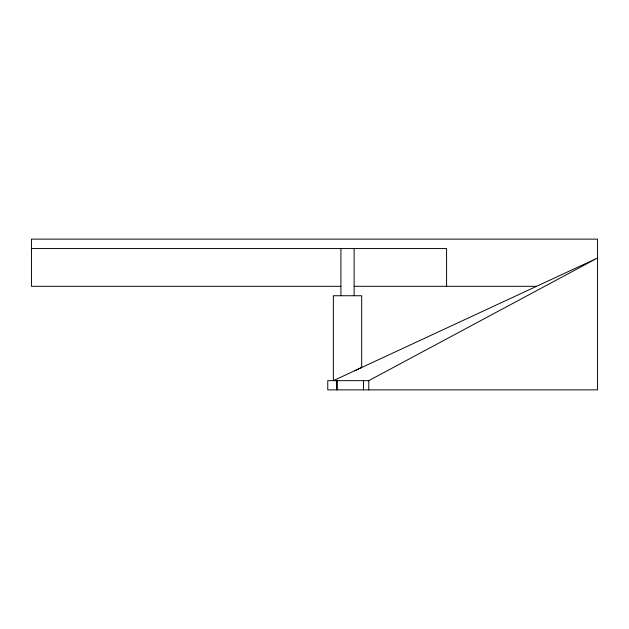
<?xml version="1.0" encoding="UTF-8"?>
<svg xmlns="http://www.w3.org/2000/svg" width="629" height="629" viewBox="0 0 629 629"><rect width="100%" height="100%" fill="white"/><g stroke="black" fill="none" stroke-linecap="round" stroke-linejoin="round"><path stroke-width="0.94" d="M354.583 370.811L361.675 367.446L361.675 295.74L333.37 295.74L333.37 380.655L597.55 258L368.767 380.655L327.756 380.655L327.756 389.87L597.55 389.87L597.55 239.13L31.45 239.13L31.45 286.305L340.918 286.305M31.45 248.565L446.59 248.565L446.59 286.305M354.127 286.305L536.584 286.305M368.767 380.655L368.767 389.87M363.531 380.655L363.531 389.87M354.127 248.565L354.127 295.74M340.918 248.565L340.918 295.74M337.144 380.655L337.144 389.87M336.759 380.655L336.759 389.87"/></g></svg>
